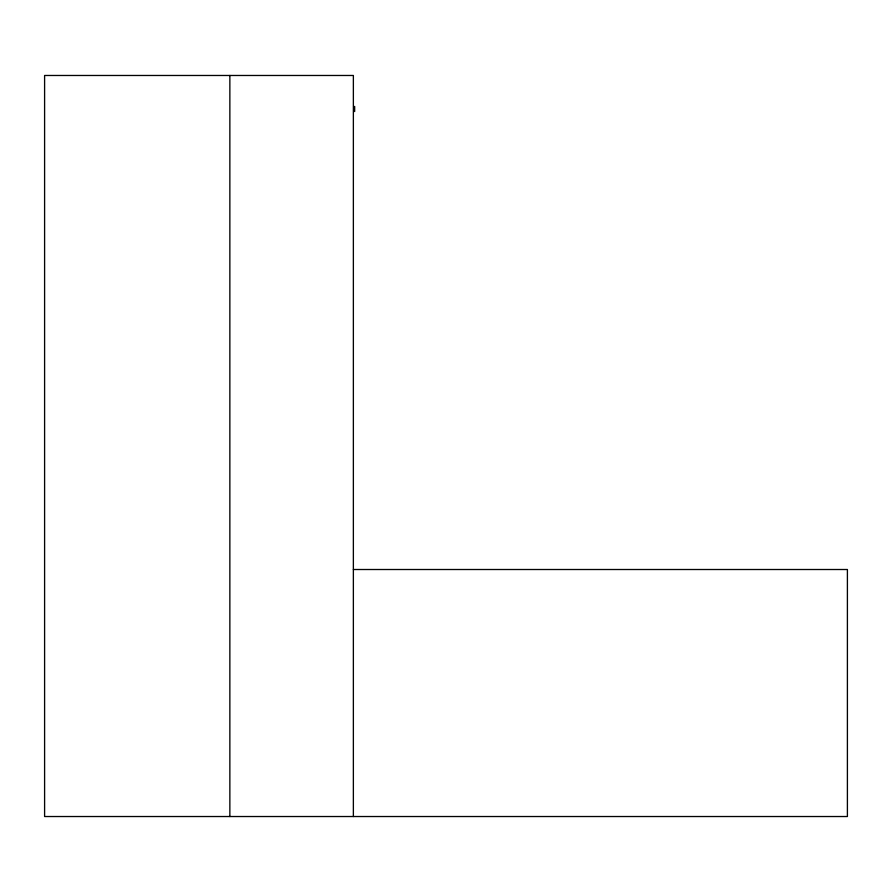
<?xml version="1.0" encoding="UTF-8"?>
<svg xmlns="http://www.w3.org/2000/svg" width="892" height="892" viewBox="0 0 892 892"><rect width="100%" height="100%" fill="white"/><g stroke="black" fill="none" stroke-linecap="round" stroke-linejoin="round"><path stroke-width="1.34" d="M353.366 569.509L847.4 569.509L847.4 816.526L44.6 816.526L44.6 75.474L353.366 75.474L353.366 816.526M354.659 106.404L354.659 111.556M229.857 75.474L229.857 816.526"/></g></svg>
